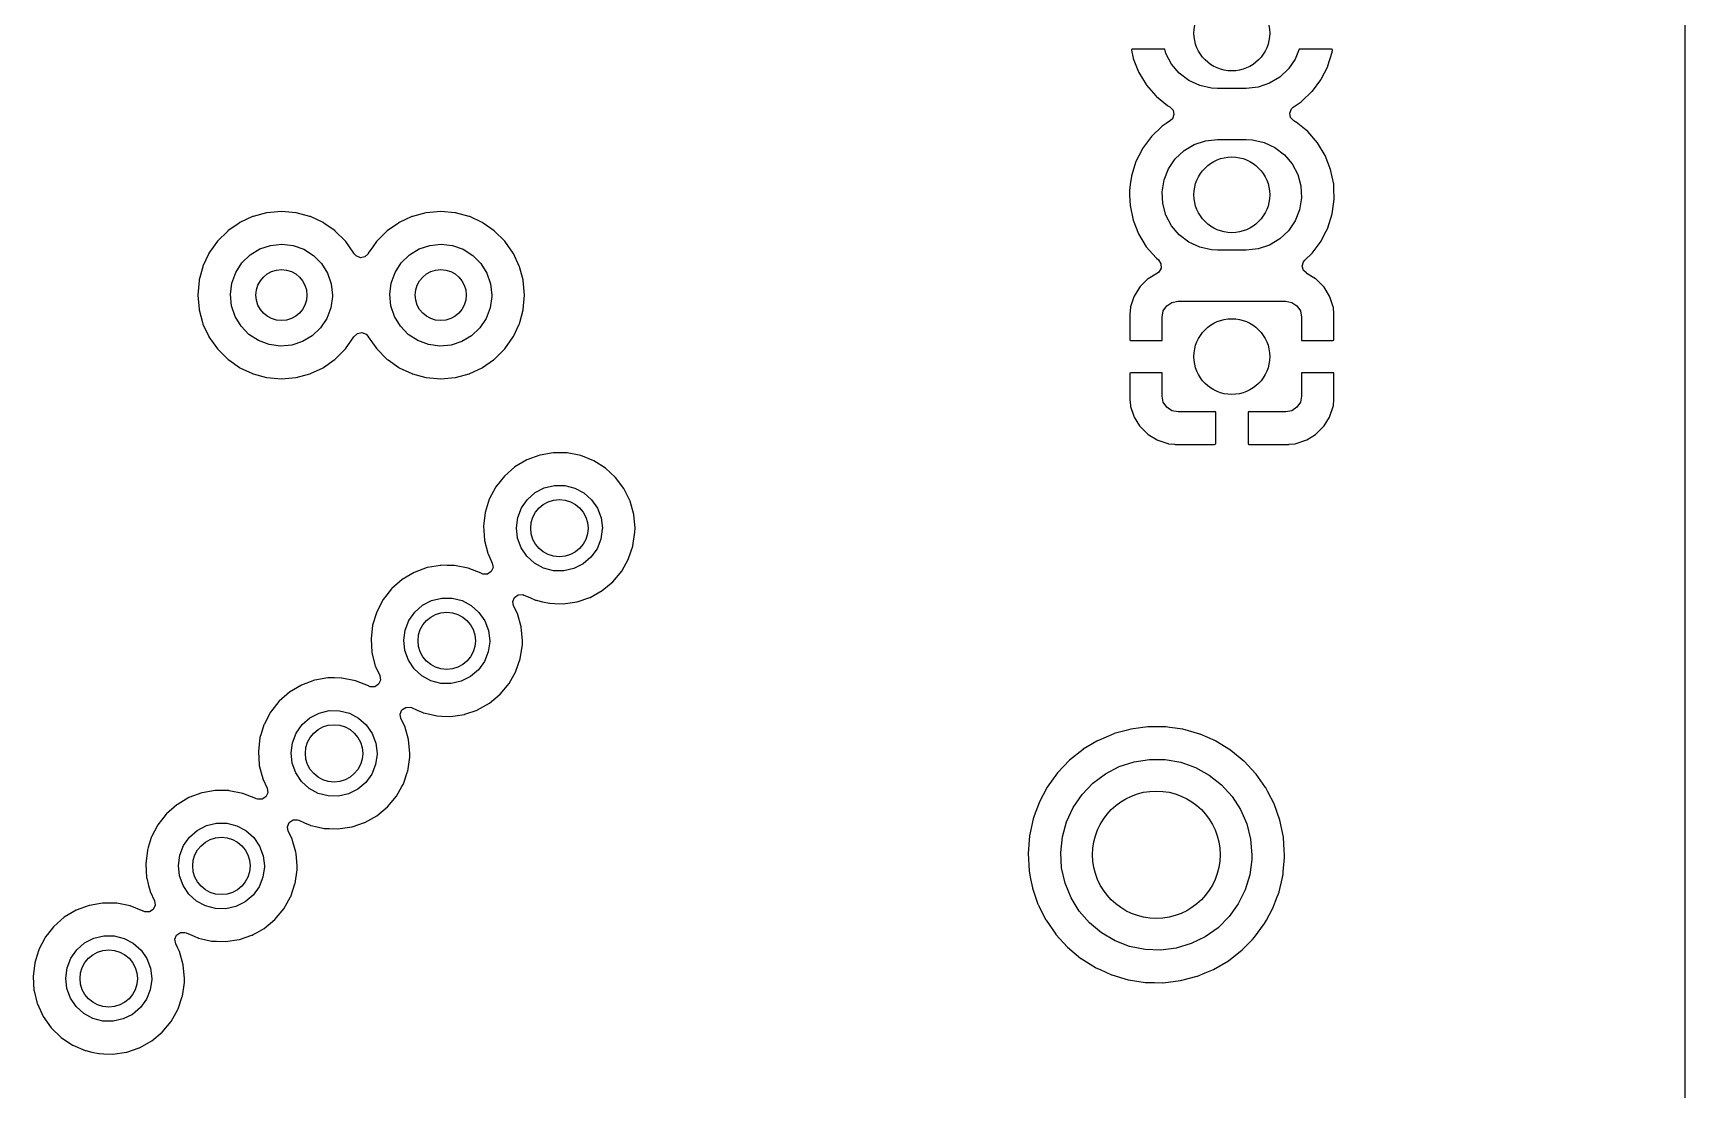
# Model space of a CAD drawing. Extents: x 41 to 172, y -227 to -42.
# Drawn here: x 145.65 to 171.58, y -73.75 to -57.15 of the extents above; entities that cross this region are included whole.
import ezdxf

# ---------------------------------------------------------------- set-up
doc = ezdxf.new("R2010")
doc.units = 0
doc.layers.add('BLACK', color=7, linetype='CONTINUOUS')

msp = doc.modelspace()

# ---------------------------------------------------------------- linework, layer by layer
at = {"layer": 'BLACK', "linetype": 'CONTINUOUS'}
for p, q in [((171.576, -42.5445), (171.576, -160.27)), ((162.89, -57.408), (162.888, -57.4186)), ((162.888, -57.4186), (162.914, -57.5422)), ((162.903, -57.404), (162.89, -57.408)), ((163.413, -57.404), (162.903, -57.404)), ((162.914, -57.5422), (162.917, -57.5524)), ((162.917, -57.5524), (162.999, -57.76)), ((163.431, -57.4703), (163.413, -57.404)), ((163.519, -57.6365), (163.431, -57.4703)), ((165.52, -57.404), (165.458, -57.5584)), ((166.029, -57.404), (165.52, -57.404)), ((165.973, -57.6652), (166.039, -57.4521)), ((166.042, -57.4078), (166.029, -57.404)), ((166.039, -57.4521), (166.041, -57.4417)), ((166.041, -57.4417), (166.044, -57.422)), ((166.044, -57.422), (166.042, -57.4078)), ((162.999, -57.76), (163.004, -57.7695)), ((163.004, -57.7695), (163.12, -57.9603)), ((163.64, -57.78), (163.519, -57.6365)), ((163.789, -57.8942), (163.64, -57.78)), ((165.353, -57.7139), (165.216, -57.843)), ((165.458, -57.5584), (165.353, -57.7139)), ((165.868, -57.874), (165.969, -57.6751)), ((165.969, -57.6751), (165.973, -57.6652)), ((163.12, -57.9603), (163.126, -57.9689)), ((163.126, -57.9689), (163.272, -58.1374)), ((163.96, -57.9736), (163.789, -57.8942)), ((164.143, -58.0146), (163.96, -57.9736)), ((164.24, -58.02), (164.143, -58.0146)), ((164.69, -58.02), (164.24, -58.02)), ((164.877, -57.9997), (164.69, -58.02)), ((165.055, -57.9398), (164.877, -57.9997)), ((165.216, -57.843), (165.055, -57.9398)), ((165.56, -58.2241), (165.722, -58.0701)), ((165.722, -58.0701), (165.729, -58.0621)), ((165.729, -58.0621), (165.862, -57.883)), ((165.862, -57.883), (165.868, -57.874)), ((163.272, -58.1374), (163.28, -58.1449)), ((163.28, -58.1449), (163.453, -58.2864)), ((163.453, -58.2864), (163.461, -58.2924)), ((163.461, -58.2924), (163.494, -58.311)), ((163.494, -58.311), (163.543, -58.3621)), ((165.399, -58.3416), (165.428, -58.3144)), ((165.428, -58.3144), (165.552, -58.2308)), ((165.552, -58.2308), (165.56, -58.2241)), ((163.448, -58.5612), (163.373, -58.6118)), ((163.502, -58.525), (163.448, -58.5612)), ((163.531, -58.4978), (163.502, -58.525)), ((163.557, -58.4317), (163.531, -58.4978)), ((163.543, -58.3621), (163.557, -58.4317)), ((165.373, -58.4077), (165.399, -58.3416)), ((165.387, -58.4773), (165.373, -58.4077)), ((165.436, -58.5284), (165.387, -58.4773)), ((165.469, -58.5472), (165.436, -58.5284)), ((165.474, -58.5498), (165.469, -58.5472)), ((165.469, -58.5472), (165.469, -58.5472)), ((165.655, -58.6982), (165.474, -58.5498)), ((163.204, -58.7733), (163.064, -58.961)), ((163.373, -58.6118), (163.204, -58.7733)), ((163.875, -58.9002), (164.053, -58.8403)), ((164.053, -58.8403), (164.24, -58.82)), ((164.24, -58.82), (164.69, -58.82)), ((164.69, -58.82), (164.787, -58.8254)), ((164.787, -58.8254), (164.97, -58.8664)), ((165.808, -58.8749), (165.655, -58.6982)), ((163.004, -59.0798), (162.958, -59.1695)), ((163.062, -58.9657), (163.004, -59.0798)), ((163.064, -58.961), (163.062, -58.9657)), ((163.062, -58.9657), (163.062, -58.9657)), ((163.577, -59.1261), (163.714, -58.997)), ((163.714, -58.997), (163.875, -58.9002)), ((164.97, -58.8664), (165.141, -58.9458)), ((165.141, -58.9458), (165.29, -59.06)), ((165.29, -59.06), (165.411, -59.2035)), ((165.929, -59.0749), (165.808, -58.8749)), ((166.015, -59.2924), (165.929, -59.0749)), ((162.958, -59.1695), (162.889, -59.3929)), ((163.402, -59.456), (163.472, -59.2816)), ((163.472, -59.2816), (163.577, -59.1261)), ((165.411, -59.2035), (165.499, -59.3697)), ((166.063, -59.5214), (166.015, -59.2924)), ((162.871, -59.5267), (162.858, -59.6248)), ((162.858, -59.6248), (162.858, -59.6302)), ((162.888, -59.3982), (162.871, -59.5267)), ((162.889, -59.3929), (162.888, -59.3982)), ((162.888, -59.3982), (162.888, -59.3982)), ((163.371, -59.6414), (163.402, -59.456)), ((165.499, -59.3697), (165.549, -59.5509)), ((165.549, -59.5509), (165.559, -59.7386)), ((166.066, -59.601), (166.063, -59.5214)), ((166.072, -59.7467), (166.066, -59.601)), ((162.858, -59.6302), (162.861, -59.6942)), ((162.858, -59.6302), (162.858, -59.6302)), ((162.861, -59.6942), (162.867, -59.8586)), ((162.867, -59.8586), (162.915, -60.0876)), ((163.381, -59.8291), (163.371, -59.6414)), ((163.431, -60.0103), (163.381, -59.8291)), ((165.559, -59.7386), (165.528, -59.924)), ((166.046, -59.9518), (166.071, -59.7605)), ((166.071, -59.7605), (166.072, -59.7552)), ((166.071, -59.7605), (166.071, -59.7605)), ((166.072, -59.7552), (166.072, -59.7467)), ((148.884, -60.1335), (148.71, -60.2554)), ((148.893, -60.1273), (148.884, -60.1335)), ((148.898, -60.125), (148.893, -60.1273)), ((149.096, -60.0328), (148.898, -60.125)), ((148.898, -60.125), (148.898, -60.125)), ((149.101, -60.0305), (149.096, -60.0328)), ((149.096, -60.0328), (149.096, -60.0328)), ((149.106, -60.0291), (149.101, -60.0305)), ((149.316, -59.9727), (149.106, -60.0291)), ((149.106, -60.0291), (149.106, -60.0291)), ((149.322, -59.9713), (149.316, -59.9727)), ((149.316, -59.9727), (149.316, -59.9727)), ((149.55, -59.9513), (149.322, -59.9713)), ((149.778, -59.9713), (149.55, -59.9513)), ((149.783, -59.9727), (149.778, -59.9713)), ((149.994, -60.0291), (149.783, -59.9727)), ((149.783, -59.9727), (149.783, -59.9727)), ((149.999, -60.0305), (149.994, -60.0291)), ((149.994, -60.0291), (149.994, -60.0291)), ((150.004, -60.0328), (149.999, -60.0305)), ((150.202, -60.125), (150.004, -60.0328)), ((150.004, -60.0328), (150.004, -60.0328)), ((150.207, -60.1273), (150.202, -60.125)), ((150.202, -60.125), (150.202, -60.125)), ((150.215, -60.1335), (150.207, -60.1273)), ((150.39, -60.2554), (150.215, -60.1335)), ((151.384, -60.1335), (151.21, -60.2554)), ((151.393, -60.1273), (151.384, -60.1335)), ((151.398, -60.125), (151.393, -60.1273)), ((151.596, -60.0328), (151.398, -60.125)), ((151.398, -60.125), (151.398, -60.125)), ((151.601, -60.0305), (151.596, -60.0328)), ((151.596, -60.0328), (151.596, -60.0328)), ((151.606, -60.0291), (151.601, -60.0305)), ((151.816, -59.9727), (151.606, -60.0291)), ((151.606, -60.0291), (151.606, -60.0291)), ((151.822, -59.9713), (151.816, -59.9727)), ((151.816, -59.9727), (151.816, -59.9727)), ((152.05, -59.9513), (151.822, -59.9713)), ((152.278, -59.9713), (152.05, -59.9513)), ((152.283, -59.9727), (152.278, -59.9713)), ((152.494, -60.0291), (152.283, -59.9727)), ((152.283, -59.9727), (152.283, -59.9727)), ((152.499, -60.0305), (152.494, -60.0291)), ((152.494, -60.0291), (152.494, -60.0291)), ((152.504, -60.0328), (152.499, -60.0305)), ((152.702, -60.125), (152.504, -60.0328)), ((152.504, -60.0328), (152.504, -60.0328)), ((152.707, -60.1273), (152.702, -60.125)), ((152.702, -60.125), (152.702, -60.125)), ((152.715, -60.1335), (152.707, -60.1273)), ((152.89, -60.2554), (152.715, -60.1335)), ((162.915, -60.0876), (163.001, -60.3051)), ((163.519, -60.1765), (163.431, -60.0103)), ((165.458, -60.0984), (165.353, -60.2539)), ((165.528, -59.924), (165.458, -60.0984)), ((165.972, -60.2105), (166.041, -59.9871)), ((166.041, -59.9871), (166.046, -59.9518)), ((148.706, -60.2586), (148.544, -60.4205)), ((148.71, -60.2554), (148.706, -60.2586)), ((148.71, -60.2554), (148.71, -60.2554)), ((150.394, -60.2586), (150.39, -60.2554)), ((150.39, -60.2554), (150.39, -60.2554)), ((150.556, -60.4205), (150.394, -60.2586)), ((151.206, -60.2586), (151.044, -60.4205)), ((151.21, -60.2554), (151.206, -60.2586)), ((151.21, -60.2554), (151.21, -60.2554)), ((152.894, -60.2586), (152.89, -60.2554)), ((152.89, -60.2554), (152.89, -60.2554)), ((153.056, -60.4205), (152.894, -60.2586)), ((163.001, -60.3051), (163.122, -60.5051)), ((163.64, -60.32), (163.519, -60.1765)), ((163.789, -60.4342), (163.64, -60.32)), ((165.216, -60.383), (165.055, -60.4798)), ((165.353, -60.2539), (165.216, -60.383)), ((165.866, -60.419), (165.921, -60.3097)), ((165.921, -60.3097), (165.969, -60.2153)), ((165.969, -60.2153), (165.972, -60.2105)), ((165.969, -60.2153), (165.969, -60.2153)), ((148.41, -60.613), (148.318, -60.8106)), ((148.412, -60.6081), (148.41, -60.613)), ((148.41, -60.613), (148.41, -60.613)), ((148.544, -60.4205), (148.412, -60.6081)), ((148.93, -60.7592), (149.057, -60.6344)), ((149.057, -60.6344), (149.209, -60.5409)), ((149.209, -60.5409), (149.378, -60.4835)), ((149.378, -60.4835), (149.555, -60.4648)), ((149.555, -60.4648), (149.732, -60.4859)), ((149.732, -60.4859), (149.9, -60.5458)), ((149.9, -60.5458), (150.051, -60.6413)), ((150.051, -60.6413), (150.177, -60.7679)), ((150.559, -60.425), (150.556, -60.4205)), ((150.618, -60.5092), (150.559, -60.425)), ((150.559, -60.425), (150.559, -60.425)), ((150.687, -60.6081), (150.618, -60.5092)), ((150.69, -60.613), (150.687, -60.6081)), ((150.691, -60.6148), (150.69, -60.613)), ((150.722, -60.6509), (150.691, -60.6148)), ((150.788, -60.6773), (150.722, -60.6509)), ((150.858, -60.6638), (150.788, -60.6773)), ((150.909, -60.6148), (150.858, -60.6638)), ((150.91, -60.613), (150.909, -60.6148)), ((150.912, -60.6081), (150.91, -60.613)), ((150.982, -60.5092), (150.912, -60.6081)), ((151.04, -60.425), (150.982, -60.5092)), ((151.044, -60.4205), (151.04, -60.425)), ((151.04, -60.425), (151.04, -60.425)), ((151.43, -60.7592), (151.557, -60.6344)), ((151.557, -60.6344), (151.709, -60.5409)), ((151.709, -60.5409), (151.878, -60.4835)), ((151.878, -60.4835), (152.055, -60.4648)), ((152.055, -60.4648), (152.232, -60.4859)), ((152.232, -60.4859), (152.4, -60.5458)), ((152.4, -60.5458), (152.551, -60.6413)), ((152.551, -60.6413), (152.677, -60.7679)), ((153.187, -60.6081), (153.056, -60.4205)), ((153.19, -60.613), (153.187, -60.6081)), ((153.282, -60.8106), (153.19, -60.613)), ((153.19, -60.613), (153.19, -60.613)), ((163.122, -60.5051), (163.275, -60.6818)), ((163.96, -60.5136), (163.789, -60.4342)), ((164.143, -60.5546), (163.96, -60.5136)), ((164.24, -60.56), (164.143, -60.5546)), ((164.69, -60.56), (164.24, -60.56)), ((164.877, -60.5397), (164.69, -60.56)), ((165.055, -60.4798), (164.877, -60.5397)), ((165.609, -60.7186), (165.726, -60.6067)), ((165.726, -60.6067), (165.866, -60.419)), ((148.314, -60.8209), (148.259, -61.0262)), ((148.316, -60.8156), (148.314, -60.8209)), ((148.314, -60.8209), (148.314, -60.8209)), ((148.318, -60.8106), (148.316, -60.8156)), ((148.772, -61.0767), (148.833, -60.9091)), ((148.833, -60.9091), (148.93, -60.7592)), ((150.177, -60.7679), (150.271, -60.9191)), ((150.271, -60.9191), (150.33, -61.0876)), ((151.272, -61.0767), (151.333, -60.9091)), ((151.333, -60.9091), (151.43, -60.7592)), ((152.677, -60.7679), (152.771, -60.9191)), ((152.771, -60.9191), (152.83, -61.0876)), ((153.284, -60.8156), (153.282, -60.8106)), ((153.286, -60.8209), (153.284, -60.8156)), ((153.341, -61.0262), (153.286, -60.8209)), ((153.286, -60.8209), (153.286, -60.8209)), ((163.296, -60.9189), (163.152, -61.0081)), ((163.275, -60.6818), (163.28, -60.6852)), ((163.28, -60.6852), (163.313, -60.7128)), ((163.318, -60.9031), (163.296, -60.9182)), ((163.296, -60.9182), (163.296, -60.9189)), ((163.313, -60.7128), (163.353, -60.7714)), ((163.355, -60.8424), (163.318, -60.9031)), ((163.353, -60.7714), (163.355, -60.8424)), ((165.57, -60.8088), (165.59, -60.7408)), ((165.589, -60.877), (165.57, -60.8088)), ((165.634, -60.9162), (165.589, -60.877)), ((165.59, -60.7408), (165.609, -60.7186)), ((165.633, -60.9183), (165.634, -60.9162)), ((165.777, -61.0072), (165.633, -60.9183)), ((148.256, -61.0367), (148.236, -61.2648)), ((148.259, -61.0262), (148.256, -61.0367)), ((148.75, -61.2536), (148.772, -61.0767)), ((150.33, -61.0876), (150.35, -61.2648)), ((151.25, -61.2536), (151.272, -61.0767)), ((152.83, -61.0876), (152.85, -61.2648)), ((153.343, -61.0367), (153.341, -61.0262)), ((153.363, -61.2648), (153.343, -61.0367)), ((163.017, -61.1432), (162.932, -61.2812)), ((163.026, -61.1318), (163.017, -61.1432)), ((163.141, -61.0171), (163.026, -61.1318)), ((163.152, -61.0081), (163.141, -61.0171)), ((165.788, -61.0163), (165.777, -61.0072)), ((165.903, -61.1308), (165.788, -61.0163)), ((165.912, -61.1422), (165.903, -61.1308)), ((165.997, -61.28), (165.912, -61.1422)), ((148.236, -61.2648), (148.256, -61.4929)), ((148.767, -61.4311), (148.75, -61.2536)), ((148.824, -61.6004), (148.767, -61.4311)), ((150.349, -61.2871), (150.325, -61.4638)), ((150.35, -61.2648), (150.349, -61.2871)), ((151.267, -61.4311), (151.25, -61.2536)), ((151.324, -61.6004), (151.267, -61.4311)), ((152.849, -61.2871), (152.825, -61.4638)), ((152.85, -61.2648), (152.849, -61.2871)), ((153.343, -61.4929), (153.363, -61.2648)), ((162.926, -61.2944), (162.875, -61.4487)), ((162.932, -61.2812), (162.926, -61.2944)), ((163.389, -61.5143), (163.443, -61.4332)), ((163.443, -61.4332), (163.524, -61.379)), ((163.524, -61.379), (163.62, -61.36)), ((163.62, -61.36), (165.31, -61.36)), ((165.31, -61.36), (165.406, -61.379)), ((165.406, -61.379), (165.487, -61.4332)), ((165.487, -61.4332), (165.541, -61.5143)), ((166.003, -61.2932), (165.997, -61.28)), ((166.055, -61.4474), (166.003, -61.2932)), ((148.256, -61.4929), (148.258, -61.4982)), ((148.258, -61.4982), (148.258, -61.4982)), ((148.258, -61.4982), (148.31, -61.6938)), ((148.31, -61.6938), (148.316, -61.714)), ((148.916, -61.7529), (148.824, -61.6004)), ((150.261, -61.6305), (150.163, -61.779)), ((150.325, -61.4638), (150.261, -61.6305)), ((151.416, -61.7529), (151.324, -61.6004)), ((152.761, -61.6305), (152.663, -61.779)), ((152.825, -61.4638), (152.761, -61.6305)), ((153.284, -61.714), (153.289, -61.6938)), ((153.289, -61.6938), (153.342, -61.4982)), ((153.342, -61.4982), (153.343, -61.4929)), ((153.342, -61.4982), (153.342, -61.4982)), ((162.872, -61.4621), (162.862, -61.5564)), ((162.862, -61.5564), (162.862, -61.5629)), ((162.862, -61.5629), (162.862, -61.9579)), ((162.875, -61.4487), (162.872, -61.4621)), ((163.37, -61.61), (163.389, -61.5143)), ((163.37, -61.976), (163.37, -61.61)), ((165.541, -61.5143), (165.56, -61.61)), ((165.56, -61.61), (165.56, -61.976)), ((166.058, -61.4608), (166.055, -61.4474)), ((166.068, -61.5564), (166.058, -61.4608)), ((166.068, -61.5629), (166.068, -61.5564)), ((166.068, -61.9625), (166.068, -61.5629)), ((148.316, -61.714), (148.318, -61.719)), ((148.318, -61.719), (148.318, -61.719)), ((148.318, -61.719), (148.41, -61.9166)), ((148.41, -61.9166), (148.41, -61.9166)), ((148.41, -61.9166), (148.412, -61.9215)), ((148.412, -61.9215), (148.544, -62.1091)), ((149.04, -61.8812), (148.916, -61.7529)), ((149.189, -61.9789), (149.04, -61.8812)), ((150.033, -61.902), (149.88, -61.9933)), ((150.163, -61.779), (150.033, -61.902)), ((150.556, -62.1091), (150.687, -61.9215)), ((150.687, -61.9215), (150.69, -61.9166)), ((150.69, -61.9166), (150.691, -61.9148)), ((150.691, -61.9148), (150.742, -61.8658)), ((150.742, -61.8658), (150.812, -61.8523)), ((150.812, -61.8523), (150.878, -61.8787)), ((150.878, -61.8787), (150.909, -61.9148)), ((150.909, -61.9148), (150.91, -61.9166)), ((150.91, -61.9166), (150.912, -61.9215)), ((150.912, -61.9215), (151.044, -62.1091)), ((151.54, -61.8812), (151.416, -61.7529)), ((151.689, -61.9789), (151.54, -61.8812)), ((152.533, -61.902), (152.38, -61.9933)), ((152.663, -61.779), (152.533, -61.902)), ((153.056, -62.1091), (153.187, -61.9215)), ((153.187, -61.9215), (153.19, -61.9166)), ((153.19, -61.9166), (153.282, -61.719)), ((153.19, -61.9166), (153.19, -61.9166)), ((153.282, -61.719), (153.284, -61.714)), ((153.282, -61.719), (153.282, -61.719)), ((162.862, -61.9579), (162.866, -61.9731)), ((148.544, -62.1091), (148.706, -62.271)), ((149.356, -62.041), (149.189, -61.9789)), ((149.533, -62.0646), (149.356, -62.041)), ((149.711, -62.0485), (149.533, -62.0646)), ((149.88, -61.9933), (149.711, -62.0485)), ((150.394, -62.271), (150.556, -62.1091)), ((151.044, -62.1091), (151.206, -62.271)), ((151.856, -62.041), (151.689, -61.9789)), ((152.033, -62.0646), (151.856, -62.041)), ((152.211, -62.0485), (152.033, -62.0646)), ((152.38, -61.9933), (152.211, -62.0485)), ((152.894, -62.271), (153.056, -62.1091)), ((162.866, -61.9731), (162.868, -61.9743)), ((162.868, -61.9743), (162.876, -61.976)), ((162.876, -61.976), (163.37, -61.976)), ((165.56, -61.976), (166.05, -61.976)), ((166.05, -61.976), (166.065, -61.9715)), ((166.065, -61.9715), (166.066, -61.9701)), ((166.066, -61.9701), (166.068, -61.9625)), ((148.706, -62.271), (148.71, -62.2742)), ((148.71, -62.2742), (148.71, -62.2742)), ((148.71, -62.2742), (148.722, -62.2829)), ((148.722, -62.2829), (148.893, -62.4023)), ((148.893, -62.4023), (148.898, -62.4046)), ((148.898, -62.4046), (148.898, -62.4046)), ((148.898, -62.4046), (149.096, -62.4968)), ((150.004, -62.4968), (150.202, -62.4046)), ((150.202, -62.4046), (150.207, -62.4023)), ((150.202, -62.4046), (150.202, -62.4046)), ((150.207, -62.4023), (150.377, -62.2829)), ((150.377, -62.2829), (150.39, -62.2742)), ((150.39, -62.2742), (150.394, -62.271)), ((150.39, -62.2742), (150.39, -62.2742)), ((151.206, -62.271), (151.21, -62.2742)), ((151.21, -62.2742), (151.21, -62.2742)), ((151.21, -62.2742), (151.222, -62.2829)), ((151.222, -62.2829), (151.393, -62.4023)), ((151.393, -62.4023), (151.398, -62.4046)), ((151.398, -62.4046), (151.398, -62.4046)), ((151.398, -62.4046), (151.596, -62.4968)), ((152.504, -62.4968), (152.702, -62.4046)), ((152.702, -62.4046), (152.707, -62.4023)), ((152.702, -62.4046), (152.702, -62.4046)), ((152.707, -62.4023), (152.877, -62.2829)), ((152.877, -62.2829), (152.89, -62.2742)), ((152.89, -62.2742), (152.894, -62.271)), ((152.89, -62.2742), (152.89, -62.2742)), ((149.096, -62.4968), (149.101, -62.4991)), ((149.101, -62.4991), (149.106, -62.5005)), ((149.106, -62.5005), (149.106, -62.5005)), ((149.106, -62.5005), (149.316, -62.5569)), ((149.316, -62.5569), (149.316, -62.5569)), ((149.316, -62.5569), (149.322, -62.5583)), ((149.322, -62.5583), (149.55, -62.5783)), ((149.55, -62.5783), (149.778, -62.5583)), ((149.778, -62.5583), (149.783, -62.5569)), ((149.783, -62.5569), (149.994, -62.5005)), ((149.783, -62.5569), (149.783, -62.5569)), ((149.994, -62.5005), (149.999, -62.4991)), ((149.994, -62.5005), (149.994, -62.5005)), ((149.999, -62.4991), (150.004, -62.4968)), ((151.596, -62.4968), (151.601, -62.4991)), ((151.601, -62.4991), (151.606, -62.5005)), ((151.606, -62.5005), (151.606, -62.5005)), ((151.606, -62.5005), (151.816, -62.5569)), ((151.816, -62.5569), (151.816, -62.5569)), ((151.816, -62.5569), (151.822, -62.5583)), ((151.822, -62.5583), (152.05, -62.5783)), ((152.05, -62.5783), (152.278, -62.5583)), ((152.278, -62.5583), (152.283, -62.5569)), ((152.283, -62.5569), (152.494, -62.5005)), ((152.283, -62.5569), (152.283, -62.5569)), ((152.494, -62.5005), (152.499, -62.4991)), ((152.494, -62.5005), (152.494, -62.5005)), ((152.499, -62.4991), (152.504, -62.4968)), ((162.864, -62.4899), (162.862, -62.4975)), ((162.862, -62.4975), (162.862, -62.8971)), ((162.865, -62.4885), (162.864, -62.4899)), ((162.88, -62.484), (162.865, -62.4885)), ((163.37, -62.484), (162.88, -62.484)), ((163.37, -62.85), (163.37, -62.484)), ((166.054, -62.484), (165.56, -62.484)), ((165.56, -62.484), (165.56, -62.85)), ((166.062, -62.4857), (166.054, -62.484)), ((166.064, -62.4869), (166.062, -62.4857)), ((166.068, -62.5021), (166.064, -62.4869)), ((166.068, -62.8971), (166.068, -62.5021)), ((162.862, -62.8971), (162.862, -62.9036)), ((162.862, -62.9036), (162.872, -62.9992)), ((163.389, -62.9457), (163.37, -62.85)), ((163.443, -63.0268), (163.389, -62.9457)), ((165.541, -62.9457), (165.487, -63.0268)), ((165.56, -62.85), (165.541, -62.9457)), ((166.058, -62.9979), (166.068, -62.9036)), ((166.068, -62.9036), (166.068, -62.8971)), ((162.872, -62.9992), (162.875, -63.0126)), ((162.875, -63.0126), (162.927, -63.1668)), ((162.927, -63.1668), (162.933, -63.18)), ((162.933, -63.18), (163.018, -63.3178)), ((163.524, -63.081), (163.443, -63.0268)), ((163.62, -63.1), (163.524, -63.081)), ((164.211, -63.1), (163.62, -63.1)), ((164.211, -63.5945), (164.211, -63.1)), ((165.31, -63.1), (164.719, -63.1)), ((164.719, -63.1), (164.719, -63.5899)), ((165.406, -63.081), (165.31, -63.1)), ((165.487, -63.0268), (165.406, -63.081)), ((165.913, -63.3168), (165.998, -63.1788)), ((165.998, -63.1788), (166.004, -63.1656)), ((166.004, -63.1656), (166.055, -63.0113)), ((166.055, -63.0113), (166.058, -62.9979)), ((163.018, -63.3178), (163.027, -63.3292)), ((163.027, -63.3292), (163.142, -63.4437)), ((163.142, -63.4437), (163.153, -63.4528)), ((163.153, -63.4528), (163.291, -63.5378)), ((165.64, -63.5372), (165.778, -63.4519)), ((165.778, -63.4519), (165.789, -63.4429)), ((165.789, -63.4429), (165.904, -63.3282)), ((165.904, -63.3282), (165.913, -63.3168)), ((153.609, -63.7754), (153.603, -63.7764)), ((153.812, -63.7405), (153.609, -63.7754)), ((153.609, -63.7754), (153.609, -63.7754)), ((153.817, -63.7395), (153.812, -63.7405)), ((153.812, -63.7405), (153.812, -63.7405)), ((153.92, -63.7409), (153.817, -63.7395)), ((154.029, -63.7423), (153.92, -63.7409)), ((154.035, -63.7424), (154.029, -63.7423)), ((154.029, -63.7423), (154.029, -63.7423)), ((154.248, -63.7848), (154.035, -63.7424)), ((163.291, -63.5378), (163.304, -63.544)), ((163.304, -63.544), (163.459, -63.5951)), ((163.459, -63.5951), (163.472, -63.598)), ((163.472, -63.598), (163.566, -63.6077)), ((163.566, -63.6077), (163.573, -63.608)), ((163.573, -63.608), (164.193, -63.608)), ((164.193, -63.608), (164.208, -63.6035)), ((164.208, -63.6035), (164.209, -63.6021)), ((164.209, -63.6021), (164.211, -63.5945)), ((164.719, -63.5899), (164.723, -63.6051)), ((164.723, -63.6051), (164.725, -63.6063)), ((164.725, -63.6063), (164.733, -63.608)), ((164.733, -63.608), (165.357, -63.608)), ((165.357, -63.608), (165.364, -63.6077)), ((165.364, -63.6077), (165.459, -63.5977)), ((165.459, -63.5977), (165.473, -63.5949)), ((165.473, -63.5949), (165.627, -63.5434)), ((165.627, -63.5434), (165.64, -63.5372)), ((153.212, -63.9629), (153.048, -64.1063)), ((153.399, -63.8517), (153.212, -63.9629)), ((153.603, -63.7764), (153.399, -63.8517)), ((154.45, -63.8654), (154.248, -63.7848)), ((154.634, -63.9815), (154.45, -63.8654)), ((154.794, -64.1291), (154.634, -63.9815)), ((152.914, -64.2771), (152.812, -64.4696)), ((153.048, -64.1063), (152.914, -64.2771)), ((153.531, -64.3662), (153.675, -64.2918)), ((153.675, -64.2918), (153.833, -64.2539)), ((153.833, -64.2539), (153.995, -64.2548)), ((153.995, -64.2548), (154.152, -64.2943)), ((154.924, -64.3034), (154.794, -64.1291)), ((152.812, -64.4696), (152.748, -64.6773)), ((153.316, -64.6055), (153.409, -64.4728)), ((153.409, -64.4728), (153.531, -64.3662)), ((154.152, -64.2943), (154.296, -64.3702)), ((154.296, -64.3702), (154.417, -64.4781)), ((154.417, -64.4781), (154.509, -64.6117)), ((155.02, -64.4985), (154.924, -64.3034)), ((155.079, -64.7078), (155.02, -64.4985)), ((152.748, -64.6773), (152.722, -64.8933)), ((153.236, -64.9174), (153.257, -64.7566)), ((153.257, -64.7566), (153.316, -64.6055)), ((154.509, -64.6117), (154.566, -64.7634)), ((154.566, -64.7634), (154.586, -64.9244)), ((155.099, -64.9244), (155.079, -64.7078)), ((152.722, -64.8933), (152.737, -65.1104)), ((153.253, -65.0786), (153.236, -64.9174)), ((154.585, -64.9386), (154.563, -65.0991)), ((154.586, -64.9244), (154.585, -64.9386)), ((155.066, -65.2019), (155.097, -64.9866)), ((155.097, -64.9866), (155.099, -64.9244)), ((152.737, -65.1104), (152.738, -65.116)), ((152.738, -65.116), (152.738, -65.116)), ((152.738, -65.116), (152.789, -65.3156)), ((152.789, -65.3156), (152.79, -65.3212)), ((152.79, -65.3212), (152.793, -65.3264)), ((152.793, -65.3264), (152.859, -65.4715)), ((153.309, -65.2309), (153.253, -65.0786)), ((153.4, -65.3655), (153.309, -65.2309)), ((154.502, -65.2496), (154.407, -65.3813)), ((154.563, -65.0991), (154.502, -65.2496)), ((154.998, -65.4024), (155.064, -65.2074)), ((155.064, -65.2074), (155.066, -65.2019)), ((155.064, -65.2074), (155.064, -65.2074)), ((151.835, -65.5441), (151.631, -65.6194)), ((151.841, -65.5432), (151.835, -65.5441)), ((152.044, -65.5083), (151.841, -65.5432)), ((151.841, -65.5432), (151.841, -65.5432)), ((152.049, -65.5073), (152.044, -65.5083)), ((152.044, -65.5083), (152.044, -65.5083)), ((152.152, -65.5086), (152.049, -65.5073)), ((152.261, -65.5101), (152.152, -65.5086)), ((152.267, -65.5101), (152.261, -65.5101)), ((152.261, -65.5101), (152.261, -65.5101)), ((152.48, -65.5526), (152.267, -65.5101)), ((152.682, -65.6332), (152.48, -65.5526)), ((152.87, -65.5418), (152.841, -65.6065)), ((152.859, -65.4715), (152.87, -65.5418)), ((153.519, -65.4746), (153.4, -65.3655)), ((153.662, -65.552), (153.519, -65.4746)), ((153.819, -65.5932), (153.662, -65.552)), ((154.139, -65.5595), (153.981, -65.5957)), ((154.284, -65.4867), (154.139, -65.5595)), ((154.407, -65.3813), (154.284, -65.4867)), ((154.89, -65.5977), (154.996, -65.4079)), ((154.996, -65.4079), (154.998, -65.4024)), ((154.998, -65.4024), (154.998, -65.4024)), ((151.444, -65.7306), (151.281, -65.874)), ((151.631, -65.6194), (151.444, -65.7306)), ((152.687, -65.6363), (152.682, -65.6332)), ((152.688, -65.6366), (152.687, -65.6363)), ((152.71, -65.6453), (152.688, -65.6366)), ((152.781, -65.6451), (152.71, -65.6453)), ((152.841, -65.6065), (152.781, -65.6451)), ((153.981, -65.5957), (153.819, -65.5932)), ((154.584, -65.904), (154.751, -65.7649)), ((154.751, -65.7649), (154.89, -65.5977)), ((151.14, -66.0561), (151.045, -66.2374)), ((151.143, -66.05), (151.14, -66.0561)), ((151.146, -66.0449), (151.143, -66.05)), ((151.205, -65.9702), (151.146, -66.0449)), ((151.277, -65.8786), (151.205, -65.9702)), ((151.281, -65.874), (151.277, -65.8786)), ((151.763, -66.1339), (151.907, -66.0595)), ((151.907, -66.0595), (152.065, -66.0217)), ((152.065, -66.0217), (152.227, -66.0225)), ((152.227, -66.0225), (152.385, -66.062)), ((152.385, -66.062), (152.528, -66.1379)), ((153.181, -66.0758), (153.208, -66.0104)), ((153.193, -66.1458), (153.181, -66.0758)), ((153.208, -66.0104), (153.267, -65.9702)), ((153.267, -65.9702), (153.338, -65.9681)), ((153.338, -65.9681), (153.356, -65.9743)), ((153.356, -65.9743), (153.445, -66.0128)), ((153.445, -66.0128), (153.538, -66.0526)), ((153.538, -66.0526), (153.538, -66.0526)), ((153.538, -66.0526), (153.543, -66.0548)), ((153.543, -66.0548), (153.549, -66.0561)), ((153.549, -66.0561), (153.647, -66.0783)), ((153.647, -66.0783), (153.755, -66.1028)), ((153.755, -66.1028), (153.761, -66.1031)), ((153.761, -66.1031), (153.761, -66.1031)), ((153.761, -66.1031), (153.834, -66.1059)), ((153.834, -66.1059), (153.973, -66.1114)), ((153.973, -66.1114), (154.188, -66.0802)), ((154.188, -66.0802), (154.193, -66.0783)), ((154.193, -66.0783), (154.388, -66.0121)), ((154.193, -66.0783), (154.193, -66.0783)), ((154.388, -66.0121), (154.394, -66.0103)), ((154.388, -66.0121), (154.388, -66.0121)), ((154.394, -66.0103), (154.584, -65.904)), ((151.045, -66.2374), (150.98, -66.4451)), ((151.548, -66.3732), (151.641, -66.2405)), ((151.641, -66.2405), (151.763, -66.1339)), ((152.528, -66.1379), (152.649, -66.2458)), ((152.649, -66.2458), (152.741, -66.3795)), ((153.252, -66.2663), (153.193, -66.1458)), ((153.311, -66.4756), (153.252, -66.2663)), ((150.98, -66.4451), (150.955, -66.6611)), ((151.468, -66.6851), (151.489, -66.5243)), ((151.489, -66.5243), (151.548, -66.3732)), ((152.741, -66.3795), (152.798, -66.5312)), ((152.798, -66.5312), (152.818, -66.6922)), ((153.331, -66.6922), (153.311, -66.4756)), ((150.955, -66.6611), (150.969, -66.8781)), ((150.969, -66.8781), (150.97, -66.8837)), ((150.97, -66.8837), (150.97, -66.8837)), ((150.97, -66.8837), (151.021, -67.0834)), ((151.486, -66.8463), (151.468, -66.6851)), ((151.541, -66.9986), (151.486, -66.8463)), ((152.795, -66.8669), (152.734, -67.0174)), ((152.818, -66.7063), (152.795, -66.8669)), ((152.818, -66.6922), (152.818, -66.7063)), ((153.298, -66.9697), (153.33, -66.7544)), ((153.33, -66.7544), (153.331, -66.6922)), ((151.021, -67.0834), (151.022, -67.089)), ((151.022, -67.089), (151.025, -67.0942)), ((151.025, -67.0942), (151.092, -67.2393)), ((151.632, -67.1333), (151.541, -66.9986)), ((151.752, -67.2424), (151.632, -67.1333)), ((152.734, -67.0174), (152.64, -67.1491)), ((153.23, -67.1702), (153.297, -66.9751)), ((153.297, -66.9751), (153.298, -66.9697)), ((153.297, -66.9751), (153.297, -66.9751)), ((149.863, -67.3872), (149.676, -67.4984)), ((150.067, -67.3119), (149.863, -67.3872)), ((150.073, -67.3109), (150.067, -67.3119)), ((150.276, -67.276), (150.073, -67.3109)), ((150.073, -67.3109), (150.073, -67.3109)), ((150.282, -67.2751), (150.276, -67.276)), ((150.276, -67.276), (150.276, -67.276)), ((150.384, -67.2764), (150.282, -67.2751)), ((150.493, -67.2778), (150.384, -67.2764)), ((150.499, -67.2779), (150.493, -67.2778)), ((150.493, -67.2778), (150.493, -67.2778)), ((150.713, -67.3203), (150.499, -67.2779)), ((150.915, -67.4009), (150.713, -67.3203)), ((150.919, -67.404), (150.915, -67.4009)), ((150.92, -67.4043), (150.919, -67.404)), ((150.942, -67.4131), (150.92, -67.4043)), ((151.073, -67.3742), (151.013, -67.4128)), ((151.102, -67.3095), (151.073, -67.3742)), ((151.092, -67.2393), (151.102, -67.3095)), ((151.894, -67.3198), (151.752, -67.2424)), ((152.051, -67.361), (151.894, -67.3198)), ((152.213, -67.3635), (152.051, -67.361)), ((152.371, -67.3273), (152.213, -67.3635)), ((152.516, -67.2544), (152.371, -67.3273)), ((152.64, -67.1491), (152.516, -67.2544)), ((152.983, -67.5327), (153.122, -67.3654)), ((153.122, -67.3654), (153.229, -67.1756)), ((153.229, -67.1756), (153.23, -67.1702)), ((153.23, -67.1702), (153.23, -67.1702)), ((149.509, -67.6463), (149.437, -67.738)), ((149.513, -67.6418), (149.509, -67.6463)), ((149.676, -67.4984), (149.513, -67.6418)), ((151.013, -67.4128), (150.942, -67.4131)), ((152.816, -67.6717), (152.983, -67.5327)), ((149.372, -67.8239), (149.277, -68.0051)), ((149.375, -67.8177), (149.372, -67.8239)), ((149.378, -67.8126), (149.375, -67.8177)), ((149.437, -67.738), (149.378, -67.8126)), ((149.873, -68.0083), (149.996, -67.9017)), ((149.996, -67.9017), (150.14, -67.8273)), ((150.14, -67.8273), (150.297, -67.7894)), ((150.297, -67.7894), (150.46, -67.7903)), ((150.46, -67.7903), (150.617, -67.8298)), ((150.617, -67.8298), (150.76, -67.9057)), ((150.76, -67.9057), (150.881, -68.0136)), ((151.413, -67.8436), (151.441, -67.7782)), ((151.425, -67.9135), (151.413, -67.8436)), ((151.485, -68.034), (151.425, -67.9135)), ((151.441, -67.7782), (151.499, -67.738)), ((151.499, -67.738), (151.57, -67.7359)), ((151.57, -67.7359), (151.588, -67.742)), ((151.588, -67.742), (151.678, -67.7806)), ((151.678, -67.7806), (151.77, -67.8203)), ((151.77, -67.8203), (151.77, -67.8203)), ((151.77, -67.8203), (151.775, -67.8226)), ((151.775, -67.8226), (151.781, -67.8239)), ((151.781, -67.8239), (151.879, -67.8461)), ((151.879, -67.8461), (151.988, -67.8706)), ((151.988, -67.8706), (151.993, -67.8708)), ((151.993, -67.8708), (151.993, -67.8708)), ((151.993, -67.8708), (152.066, -67.8737)), ((152.066, -67.8737), (152.205, -67.8791)), ((152.205, -67.8791), (152.42, -67.8479)), ((152.42, -67.8479), (152.426, -67.8461)), ((152.426, -67.8461), (152.621, -67.7799)), ((152.426, -67.8461), (152.426, -67.8461)), ((152.621, -67.7799), (152.626, -67.778)), ((152.621, -67.7799), (152.621, -67.7799)), ((152.626, -67.778), (152.816, -67.6717)), ((149.231, -68.1514), (149.212, -68.2129)), ((149.275, -68.0106), (149.231, -68.1514)), ((149.277, -68.0051), (149.275, -68.0106)), ((149.721, -68.2921), (149.78, -68.141)), ((149.78, -68.141), (149.873, -68.0083)), ((150.881, -68.0136), (150.973, -68.1472)), ((150.973, -68.1472), (151.03, -68.299)), ((151.544, -68.2434), (151.485, -68.034)), ((162.614, -68.1514), (162.37, -68.2555)), ((162.618, -68.1498), (162.614, -68.1514)), ((162.805, -68.0986), (162.618, -68.1498)), ((162.878, -68.0786), (162.805, -68.0986)), ((162.882, -68.0775), (162.878, -68.0786)), ((162.878, -68.0786), (162.878, -68.0786)), ((163.03, -68.058), (162.882, -68.0775)), ((163.149, -68.0423), (163.03, -68.058)), ((163.153, -68.0417), (163.149, -68.0423)), ((163.149, -68.0423), (163.149, -68.0423)), ((163.158, -68.0418), (163.153, -68.0417)), ((163.283, -68.0424), (163.158, -68.0418)), ((163.158, -68.0418), (163.158, -68.0418)), ((163.427, -68.0432), (163.283, -68.0424)), ((163.494, -68.0526), (163.427, -68.0432)), ((163.694, -68.0812), (163.494, -68.0526)), ((163.698, -68.0818), (163.694, -68.0812)), ((163.694, -68.0812), (163.694, -68.0812)), ((163.962, -68.1568), (163.698, -68.0818)), ((163.966, -68.1585), (163.962, -68.1568)), ((164.208, -68.2651), (163.966, -68.1585)), ((163.966, -68.1585), (163.966, -68.1585)), ((149.212, -68.2129), (149.187, -68.4289)), ((149.187, -68.4289), (149.201, -68.6459)), ((149.7, -68.4529), (149.721, -68.2921)), ((151.03, -68.299), (151.05, -68.46)), ((151.564, -68.46), (151.544, -68.2434)), ((162.131, -68.3978), (161.917, -68.5691)), ((162.134, -68.3956), (162.131, -68.3978)), ((162.346, -68.2691), (162.134, -68.3956)), ((162.134, -68.3956), (162.134, -68.3956)), ((162.366, -68.2572), (162.346, -68.2691)), ((162.37, -68.2555), (162.366, -68.2572)), ((162.37, -68.2555), (162.37, -68.2555)), ((164.212, -68.2669), (164.208, -68.2651)), ((164.446, -68.41), (164.212, -68.2669)), ((164.449, -68.4127), (164.446, -68.41)), ((164.654, -68.5807), (164.449, -68.4127)), ((149.201, -68.6459), (149.202, -68.6515)), ((149.202, -68.6515), (149.202, -68.6515)), ((149.202, -68.6515), (149.232, -68.7677)), ((149.718, -68.6141), (149.7, -68.4529)), ((149.774, -68.7664), (149.718, -68.6141)), ((151.027, -68.6347), (150.966, -68.7852)), ((151.05, -68.4741), (151.027, -68.6347)), ((151.05, -68.46), (151.05, -68.4741)), ((151.531, -68.7374), (151.562, -68.5222)), ((151.562, -68.5222), (151.564, -68.46)), ((161.917, -68.5691), (161.728, -68.7677)), ((162.48, -68.7817), (162.698, -68.6682)), ((162.698, -68.6682), (162.932, -68.5918)), ((162.932, -68.5918), (163.175, -68.5546)), ((163.175, -68.5546), (163.421, -68.5576)), ((163.421, -68.5576), (163.663, -68.6007)), ((163.663, -68.6007), (163.895, -68.6828)), ((163.895, -68.6828), (164.11, -68.8016)), ((164.658, -68.5834), (164.654, -68.5807)), ((164.654, -68.5807), (164.654, -68.5807)), ((164.661, -68.5865), (164.658, -68.5834)), ((164.661, -68.5866), (164.661, -68.5865)), ((164.774, -68.7086), (164.661, -68.5866)), ((149.232, -68.7677), (149.255, -68.8567)), ((149.255, -68.8567), (149.257, -68.862)), ((149.257, -68.862), (149.324, -69.0071)), ((149.864, -68.901), (149.774, -68.7664)), ((149.984, -69.0102), (149.864, -68.901)), ((150.872, -68.9169), (150.749, -69.0222)), ((150.966, -68.7852), (150.872, -68.9169)), ((151.44, -68.9812), (151.458, -68.9485)), ((151.458, -68.9484), (151.461, -68.9434)), ((151.458, -68.9485), (151.458, -68.9484)), ((151.461, -68.9434), (151.463, -68.9379)), ((151.463, -68.9379), (151.529, -68.7429)), ((151.463, -68.9379), (151.463, -68.9379)), ((151.529, -68.7429), (151.531, -68.7374)), ((151.529, -68.7429), (151.529, -68.7429)), ((161.728, -68.7677), (161.569, -68.9901)), ((162.114, -69.107), (162.284, -68.9293)), ((162.284, -68.9293), (162.48, -68.7817)), ((164.11, -68.8016), (164.303, -68.9539)), ((164.303, -68.9539), (164.468, -69.1357)), ((164.844, -68.784), (164.774, -68.7086)), ((164.847, -68.7875), (164.844, -68.784)), ((164.992, -68.9939), (164.847, -68.7875)), ((148.052, -69.1806), (147.927, -69.2555)), ((148.096, -69.155), (148.052, -69.1806)), ((148.3, -69.0797), (148.096, -69.155)), ((148.305, -69.0787), (148.3, -69.0797)), ((148.508, -69.0438), (148.305, -69.0787)), ((148.305, -69.0787), (148.305, -69.0787)), ((148.514, -69.0428), (148.508, -69.0438)), ((148.508, -69.0438), (148.508, -69.0438)), ((148.617, -69.0442), (148.514, -69.0428)), ((148.726, -69.0456), (148.617, -69.0442)), ((148.731, -69.0457), (148.726, -69.0456)), ((148.726, -69.0456), (148.726, -69.0456)), ((148.945, -69.0881), (148.731, -69.0457)), ((149.147, -69.1687), (148.945, -69.0881)), ((149.152, -69.1718), (149.147, -69.1687)), ((149.152, -69.1721), (149.152, -69.1718)), ((149.174, -69.1808), (149.152, -69.1721)), ((149.245, -69.1806), (149.174, -69.1808)), ((149.305, -69.142), (149.245, -69.1806)), ((149.334, -69.0773), (149.305, -69.142)), ((149.324, -69.0071), (149.334, -69.0773)), ((150.126, -69.0876), (149.984, -69.0102)), ((150.283, -69.1287), (150.126, -69.0876)), ((150.446, -69.1313), (150.283, -69.1287)), ((150.604, -69.0951), (150.446, -69.1313)), ((150.749, -69.0222), (150.604, -69.0951)), ((151.215, -69.3004), (151.355, -69.1332)), ((151.355, -69.1332), (151.44, -68.9812)), ((161.569, -68.9901), (161.441, -69.2321)), ((161.975, -69.3101), (162.114, -69.107)), ((164.468, -69.1357), (164.602, -69.3421)), ((165.002, -69.0081), (164.992, -68.9939)), ((165.004, -69.0119), (165.002, -69.0081)), ((165.03, -69.0628), (165.004, -69.0119)), ((165.004, -69.0119), (165.004, -69.0119)), ((165.127, -69.2514), (165.03, -69.0628)), ((147.741, -69.4141), (147.666, -69.5096)), ((147.745, -69.4096), (147.741, -69.4141)), ((147.909, -69.2662), (147.745, -69.4096)), ((147.927, -69.2555), (147.909, -69.2662)), ((150.858, -69.5458), (151.048, -69.4395)), ((151.048, -69.4395), (151.215, -69.3004)), ((161.364, -69.4423), (161.346, -69.4893)), ((161.439, -69.2362), (161.364, -69.4423)), ((161.441, -69.2321), (161.439, -69.2361)), ((161.439, -69.2361), (161.439, -69.2362)), ((161.872, -69.533), (161.975, -69.3101)), ((164.602, -69.3421), (164.7, -69.5676)), ((165.219, -69.5096), (165.127, -69.2514)), ((147.604, -69.5916), (147.509, -69.7729)), ((147.608, -69.5855), (147.604, -69.5916)), ((147.61, -69.5804), (147.608, -69.5855)), ((147.666, -69.5096), (147.61, -69.5804)), ((148.106, -69.7761), (148.228, -69.6695)), ((148.228, -69.6695), (148.372, -69.5951)), ((148.372, -69.5951), (148.53, -69.5572)), ((148.53, -69.5572), (148.692, -69.5581)), ((148.692, -69.5581), (148.849, -69.5976)), ((148.849, -69.5976), (148.992, -69.6735)), ((148.992, -69.6735), (149.114, -69.7814)), ((149.645, -69.6114), (149.673, -69.5459)), ((149.657, -69.6813), (149.645, -69.6114)), ((149.717, -69.8018), (149.657, -69.6813)), ((149.673, -69.5459), (149.731, -69.5058)), ((149.731, -69.5058), (149.802, -69.5037)), ((149.802, -69.5037), (149.82, -69.5098)), ((149.82, -69.5098), (149.91, -69.5484)), ((149.91, -69.5484), (150.002, -69.5881)), ((150.002, -69.5881), (150.002, -69.5881)), ((150.002, -69.5881), (150.008, -69.5904)), ((150.008, -69.5904), (150.013, -69.5916)), ((150.013, -69.5916), (150.111, -69.6138)), ((150.111, -69.6138), (150.22, -69.6384)), ((150.22, -69.6384), (150.226, -69.6386)), ((150.226, -69.6386), (150.226, -69.6386)), ((150.226, -69.6386), (150.299, -69.6415)), ((150.299, -69.6415), (150.437, -69.6469)), ((150.437, -69.6469), (150.652, -69.6157)), ((150.652, -69.6157), (150.658, -69.6138)), ((150.658, -69.6138), (150.853, -69.5476)), ((150.658, -69.6138), (150.658, -69.6138)), ((150.853, -69.5476), (150.858, -69.5458)), ((150.853, -69.5476), (150.853, -69.5476)), ((161.346, -69.4893), (161.288, -69.7569)), ((161.806, -69.7699), (161.872, -69.533)), ((164.7, -69.5676), (164.76, -69.806)), ((165.274, -69.7777), (165.219, -69.5096)), ((147.445, -69.9806), (147.419, -70.1966)), ((147.458, -69.936), (147.445, -69.9806)), ((147.507, -69.7784), (147.458, -69.936)), ((147.509, -69.7729), (147.507, -69.7784)), ((147.953, -70.0599), (148.012, -69.9088)), ((148.012, -69.9088), (148.106, -69.7761)), ((149.114, -69.7814), (149.205, -69.915)), ((149.205, -69.915), (149.263, -70.0667)), ((149.73, -69.85), (149.717, -69.8018)), ((149.755, -69.936), (149.73, -69.85)), ((149.776, -70.0111), (149.755, -69.936)), ((161.288, -69.7569), (161.267, -70.0299)), ((161.78, -70.0143), (161.806, -69.7699)), ((164.76, -69.806), (164.78, -70.051)), ((165.275, -69.782), (165.274, -69.7777)), ((165.288, -69.9806), (165.275, -69.782)), ((165.275, -69.782), (165.275, -69.782)), ((165.293, -70.051), (165.288, -69.9806)), ((147.419, -70.1966), (147.433, -70.4137)), ((147.932, -70.2207), (147.953, -70.0599)), ((147.95, -70.3819), (147.932, -70.2207)), ((149.282, -70.2419), (149.259, -70.4024)), ((149.263, -70.0667), (149.282, -70.2277)), ((149.282, -70.2277), (149.282, -70.2419)), ((149.778, -70.0299), (149.776, -70.0111)), ((149.796, -70.2277), (149.778, -70.0299)), ((149.794, -70.2899), (149.796, -70.2277)), ((161.267, -70.0299), (161.282, -70.3033)), ((161.794, -70.2597), (161.78, -70.0143)), ((164.778, -70.1242), (164.746, -70.3679)), ((164.78, -70.051), (164.778, -70.1242)), ((165.272, -70.3205), (165.292, -70.0956)), ((165.292, -70.0931), (165.293, -70.051)), ((165.292, -70.0956), (165.292, -70.0931)), ((165.292, -70.0956), (165.292, -70.0956)), ((147.433, -70.4137), (147.435, -70.4193)), ((147.435, -70.4193), (147.435, -70.4193)), ((147.435, -70.4193), (147.464, -70.5327)), ((148.006, -70.5342), (147.95, -70.3819)), ((149.259, -70.4024), (149.199, -70.5529)), ((149.695, -70.7057), (149.761, -70.5107)), ((149.761, -70.5107), (149.763, -70.5052)), ((149.761, -70.5107), (149.761, -70.5107)), ((149.763, -70.5052), (149.794, -70.2899)), ((161.282, -70.3033), (161.283, -70.3075)), ((161.283, -70.3075), (161.283, -70.3075)), ((161.283, -70.3075), (161.307, -70.4307)), ((161.307, -70.4307), (161.335, -70.572)), ((161.848, -70.4995), (161.794, -70.2597)), ((161.941, -70.7273), (161.848, -70.4995)), ((164.746, -70.3679), (164.674, -70.6031)), ((165.207, -70.6328), (165.258, -70.4079)), ((165.258, -70.4079), (165.267, -70.3701)), ((165.267, -70.3701), (165.268, -70.3659)), ((165.267, -70.3701), (165.267, -70.3701)), ((165.268, -70.3659), (165.272, -70.3205)), ((147.464, -70.5327), (147.487, -70.6245)), ((147.487, -70.6245), (147.489, -70.6297)), ((147.489, -70.6297), (147.556, -70.7748)), ((147.556, -70.7748), (147.566, -70.8451)), ((148.096, -70.6688), (148.006, -70.5342)), ((148.216, -70.778), (148.096, -70.6688)), ((149.104, -70.6846), (148.981, -70.79)), ((149.199, -70.5529), (149.104, -70.6846)), ((149.587, -70.901), (149.693, -70.7112)), ((149.693, -70.7112), (149.695, -70.7057)), ((149.695, -70.7057), (149.695, -70.7057)), ((161.335, -70.572), (161.336, -70.5761)), ((161.336, -70.5761), (161.336, -70.5761)), ((161.336, -70.5761), (161.422, -70.8271)), ((162.069, -70.9369), (161.941, -70.7273)), ((164.674, -70.6031), (164.565, -70.8235)), ((165.11, -70.889), (165.177, -70.7112)), ((165.177, -70.7112), (165.205, -70.6369)), ((165.205, -70.6369), (165.207, -70.6328)), ((165.205, -70.6369), (165.205, -70.6369)), ((146.141, -71.0339), (145.977, -71.1773)), ((146.328, -70.9227), (146.141, -71.0339)), ((146.532, -70.8474), (146.328, -70.9227)), ((146.538, -70.8465), (146.532, -70.8474)), ((146.74, -70.8116), (146.538, -70.8465)), ((146.538, -70.8465), (146.538, -70.8465)), ((146.746, -70.8106), (146.74, -70.8116)), ((146.74, -70.8116), (146.74, -70.8116)), ((146.849, -70.8119), (146.746, -70.8106)), ((146.958, -70.8134), (146.849, -70.8119)), ((146.964, -70.8134), (146.958, -70.8134)), ((146.958, -70.8134), (146.958, -70.8134)), ((147.177, -70.8559), (146.964, -70.8134)), ((147.379, -70.9365), (147.177, -70.8559)), ((147.384, -70.9396), (147.379, -70.9365)), ((147.384, -70.9399), (147.384, -70.9396)), ((147.407, -70.9486), (147.384, -70.9399)), ((147.478, -70.9484), (147.407, -70.9486)), ((147.537, -70.9098), (147.478, -70.9484)), ((147.566, -70.8451), (147.537, -70.9098)), ((148.359, -70.8553), (148.216, -70.778)), ((148.516, -70.8965), (148.359, -70.8553)), ((148.678, -70.899), (148.516, -70.8965)), ((148.836, -70.8628), (148.678, -70.899)), ((148.981, -70.79), (148.836, -70.8628)), ((149.448, -71.0682), (149.587, -70.901)), ((161.422, -70.8271), (161.424, -70.8311)), ((161.424, -70.8311), (161.436, -70.8548)), ((161.436, -70.8548), (161.543, -71.0682)), ((162.23, -71.1227), (162.069, -70.9369)), ((164.422, -71.0231), (164.248, -71.1967)), ((164.565, -70.8235), (164.422, -71.0231)), ((165.007, -71.0793), (165.108, -70.8928)), ((165.108, -70.8928), (165.11, -70.889)), ((165.108, -70.8928), (165.108, -70.8928)), ((145.974, -71.1819), (145.877, -71.3046)), ((145.977, -71.1773), (145.974, -71.1819)), ((147.905, -71.3137), (147.964, -71.2735)), ((147.964, -71.2735), (148.035, -71.2714)), ((148.035, -71.2714), (148.052, -71.2776)), ((148.052, -71.2776), (148.142, -71.3161)), ((149.107, -71.3046), (149.166, -71.2714)), ((149.166, -71.2714), (149.28, -71.2073)), ((149.28, -71.2073), (149.448, -71.0682)), ((161.543, -71.0682), (161.547, -71.0758)), ((161.547, -71.0758), (161.549, -71.0793)), ((161.549, -71.0793), (161.549, -71.0793)), ((161.549, -71.0793), (161.7, -71.2979)), ((162.419, -71.2797), (162.23, -71.1227)), ((162.632, -71.4037), (162.419, -71.2797)), ((164.248, -71.1967), (164.048, -71.3394)), ((164.82, -71.3469), (164.977, -71.1331)), ((164.977, -71.1331), (164.979, -71.1297)), ((164.979, -71.1297), (165.007, -71.0793)), ((145.74, -71.5462), (145.688, -71.7134)), ((145.741, -71.5407), (145.74, -71.5462)), ((145.837, -71.3594), (145.741, -71.5407)), ((145.84, -71.3533), (145.837, -71.3594)), ((145.843, -71.3482), (145.84, -71.3533)), ((145.877, -71.3046), (145.843, -71.3482)), ((146.245, -71.6765), (146.338, -71.5438)), ((146.338, -71.5438), (146.46, -71.4372)), ((146.46, -71.4372), (146.604, -71.3628)), ((146.604, -71.3628), (146.762, -71.325)), ((146.762, -71.325), (146.924, -71.3258)), ((146.924, -71.3258), (147.081, -71.3653)), ((147.081, -71.3653), (147.225, -71.4412)), ((147.225, -71.4412), (147.346, -71.5491)), ((147.346, -71.5491), (147.438, -71.6828)), ((147.877, -71.3791), (147.905, -71.3137)), ((147.89, -71.4491), (147.877, -71.3791)), ((147.918, -71.5068), (147.89, -71.4491)), ((147.949, -71.5696), (147.918, -71.5068)), ((148.142, -71.3161), (148.235, -71.3559)), ((148.235, -71.3559), (148.235, -71.3559)), ((148.235, -71.3559), (148.24, -71.3581)), ((148.24, -71.3581), (148.246, -71.3594)), ((148.246, -71.3594), (148.344, -71.3816)), ((148.344, -71.3816), (148.452, -71.4061)), ((148.452, -71.4061), (148.458, -71.4064)), ((148.458, -71.4064), (148.458, -71.4064)), ((148.458, -71.4064), (148.531, -71.4092)), ((148.531, -71.4092), (148.669, -71.4147)), ((148.669, -71.4147), (148.885, -71.3835)), ((148.885, -71.3835), (148.89, -71.3816)), ((148.89, -71.3816), (149.085, -71.3154)), ((148.89, -71.3816), (148.89, -71.3816)), ((149.085, -71.3154), (149.091, -71.3136)), ((149.085, -71.3154), (149.085, -71.3154)), ((149.091, -71.3136), (149.107, -71.3046)), ((161.7, -71.2979), (161.702, -71.3015)), ((161.702, -71.3015), (161.886, -71.504)), ((161.886, -71.504), (162.096, -71.6797)), ((162.861, -71.4914), (162.632, -71.4037)), ((163.102, -71.5404), (162.861, -71.4914)), ((163.348, -71.5494), (163.102, -71.5404)), ((163.592, -71.5182), (163.348, -71.5494)), ((163.827, -71.4475), (163.592, -71.5182)), ((164.048, -71.3394), (163.827, -71.4475)), ((164.411, -71.716), (164.627, -71.5471)), ((164.627, -71.5471), (164.633, -71.5407)), ((164.633, -71.5407), (164.787, -71.3816)), ((164.787, -71.3816), (164.817, -71.3504)), ((164.817, -71.3504), (164.82, -71.3469)), ((164.82, -71.3469), (164.82, -71.3469)), ((145.677, -71.7484), (145.651, -71.9644)), ((145.688, -71.7134), (145.677, -71.7484)), ((146.186, -71.8276), (146.245, -71.6765)), ((147.438, -71.6828), (147.495, -71.8345)), ((148.008, -71.7789), (147.949, -71.5696)), ((148.028, -71.9955), (148.008, -71.7789)), ((162.096, -71.6797), (162.1, -71.682)), ((162.1, -71.682), (162.325, -71.8229)), ((164.175, -71.8542), (164.411, -71.716)), ((145.651, -71.9644), (145.666, -72.1814)), ((146.164, -71.9884), (146.186, -71.8276)), ((146.182, -72.1496), (146.164, -71.9884)), ((147.514, -72.0096), (147.491, -72.1702)), ((147.495, -71.8345), (147.514, -71.9955)), ((147.514, -71.9955), (147.514, -72.0096)), ((147.995, -72.273), (148.026, -72.0577)), ((148.026, -72.0577), (148.028, -71.9955)), ((162.325, -71.8229), (162.325, -71.8229)), ((162.325, -71.8229), (162.328, -71.8252)), ((162.328, -71.8252), (162.396, -71.8558)), ((162.396, -71.8558), (162.574, -71.9361)), ((162.574, -71.9361), (162.574, -71.9361)), ((162.574, -71.9361), (162.578, -71.9379)), ((162.578, -71.9379), (162.582, -71.9391)), ((162.582, -71.9391), (162.582, -71.9391)), ((162.582, -71.9391), (162.836, -72.0145)), ((162.836, -72.0145), (162.836, -72.0145)), ((162.836, -72.0145), (162.841, -72.0157)), ((162.841, -72.0157), (162.845, -72.0163)), ((162.845, -72.0163), (162.845, -72.0163)), ((162.845, -72.0163), (163.107, -72.0564)), ((163.107, -72.0564), (163.107, -72.0564)), ((163.107, -72.0564), (163.111, -72.0571)), ((163.111, -72.0571), (163.251, -72.0593)), ((163.251, -72.0593), (163.381, -72.0613)), ((163.381, -72.0613), (163.381, -72.0613)), ((163.381, -72.0613), (163.385, -72.0614)), ((163.385, -72.0614), (163.657, -72.0285)), ((163.657, -72.0285), (163.922, -71.959)), ((163.922, -71.959), (163.926, -71.9574)), ((163.926, -71.9574), (164.048, -71.9066)), ((163.926, -71.9574), (163.926, -71.9574)), ((164.048, -71.9066), (164.175, -71.8542)), ((145.666, -72.1814), (145.667, -72.187)), ((145.667, -72.187), (145.667, -72.187)), ((145.667, -72.187), (145.718, -72.3867)), ((146.238, -72.302), (146.182, -72.1496)), ((146.328, -72.4366), (146.238, -72.302)), ((147.431, -72.3207), (147.336, -72.4524)), ((147.491, -72.1702), (147.431, -72.3207)), ((147.927, -72.4735), (147.993, -72.2784)), ((147.993, -72.2784), (147.995, -72.273)), ((147.993, -72.2784), (147.993, -72.2784)), ((145.718, -72.3867), (145.719, -72.3923)), ((145.719, -72.3923), (145.81, -72.5898)), ((145.81, -72.5898), (145.936, -72.7674)), ((146.448, -72.5457), (146.328, -72.4366)), ((146.591, -72.6231), (146.448, -72.5457)), ((147.213, -72.5577), (147.068, -72.6306)), ((147.336, -72.4524), (147.213, -72.5577)), ((147.819, -72.6687), (147.925, -72.4789)), ((147.925, -72.4789), (147.927, -72.4735)), ((147.927, -72.4735), (147.927, -72.4735)), ((145.936, -72.7674), (146.091, -72.9192)), ((146.748, -72.6643), (146.591, -72.6231)), ((146.91, -72.6668), (146.748, -72.6643)), ((147.068, -72.6306), (146.91, -72.6668)), ((147.513, -72.975), (147.68, -72.836)), ((147.68, -72.836), (147.819, -72.6687)), ((146.091, -72.9192), (146.272, -73.04)), ((146.272, -73.04), (146.278, -73.0423)), ((146.278, -73.0423), (146.278, -73.0423)), ((146.278, -73.0423), (146.467, -73.1236)), ((147.122, -73.1494), (147.317, -73.0832)), ((147.317, -73.0832), (147.323, -73.0813)), ((147.317, -73.0832), (147.317, -73.0832)), ((147.323, -73.0813), (147.513, -72.975)), ((146.467, -73.1236), (146.467, -73.1236)), ((146.467, -73.1236), (146.472, -73.1259)), ((146.472, -73.1259), (146.478, -73.1272)), ((146.478, -73.1272), (146.576, -73.1494)), ((146.576, -73.1494), (146.684, -73.1739)), ((146.684, -73.1739), (146.69, -73.1741)), ((146.69, -73.1741), (146.69, -73.1741)), ((146.69, -73.1741), (146.763, -73.177)), ((146.763, -73.177), (146.902, -73.1824)), ((146.902, -73.1824), (147.117, -73.1512)), ((147.117, -73.1512), (147.122, -73.1494)), ((147.122, -73.1494), (147.122, -73.1494))]:
    msp.add_line(p, q, dxfattribs=at)
at = {"layer": 'BLACK'}
for centre, radius in [((164.465, -57.15), 0.595), ((164.465, -59.69), 0.595), ((149.55, -61.2648), 0.4), ((152.05, -61.2648), 0.4), ((164.465, -62.23), 0.595), ((153.911, -64.9244), 0.45), ((152.143, -66.6922), 0.45), ((150.375, -68.46), 0.45), ((163.28, -70.051), 1), ((148.607, -70.2277), 0.45), ((146.839, -71.9955), 0.45)]:
    msp.add_circle(centre, radius, dxfattribs=at)

doc.saveas('drawing.dxf')
